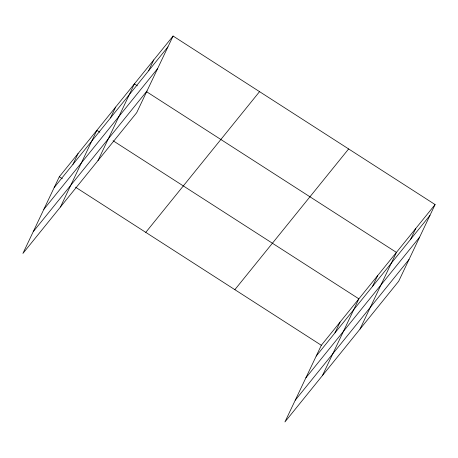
<?xml version="1.0" encoding="UTF-8"?>
<svg xmlns="http://www.w3.org/2000/svg" width="458" height="458" viewBox="0 0 458 458"><rect width="100%" height="100%" fill="white"/><g stroke="black" fill="none" stroke-linecap="round" stroke-linejoin="round"><path stroke-width="0.69" d="M173.084 36.033L59.311 176.754L22.9 253.44L136.673 112.72L173.084 36.033L435.1 204.56L398.689 281.246L284.916 421.967L321.327 345.28L435.1 204.56M72.942 164.365L78.083 153.539M60.445 207.005L96.856 130.318L99.861 132.248M110.487 117.929L115.628 107.098M97.989 160.569L134.4 83.883L137.406 85.812M148.604 70.784L153.745 59.958M334.958 332.886L340.099 322.06M322.461 375.526L358.872 298.839L113.069 140.743M372.503 286.45L377.644 275.624M360.005 329.09L396.416 252.404L146.411 91.606M410.62 239.311L415.761 228.479M54.17 187.585L167.943 46.865M43.853 209.317L157.621 68.597M33.222 231.708L146.989 90.987M145.776 232.366L259.549 91.646M234.862 289.668L348.635 148.947M316.186 356.106L429.959 215.386M305.87 377.839L419.637 237.118M295.238 400.229L409.005 259.509M59.311 176.754L62.317 178.689M75.524 187.185L321.327 345.28"/></g></svg>
